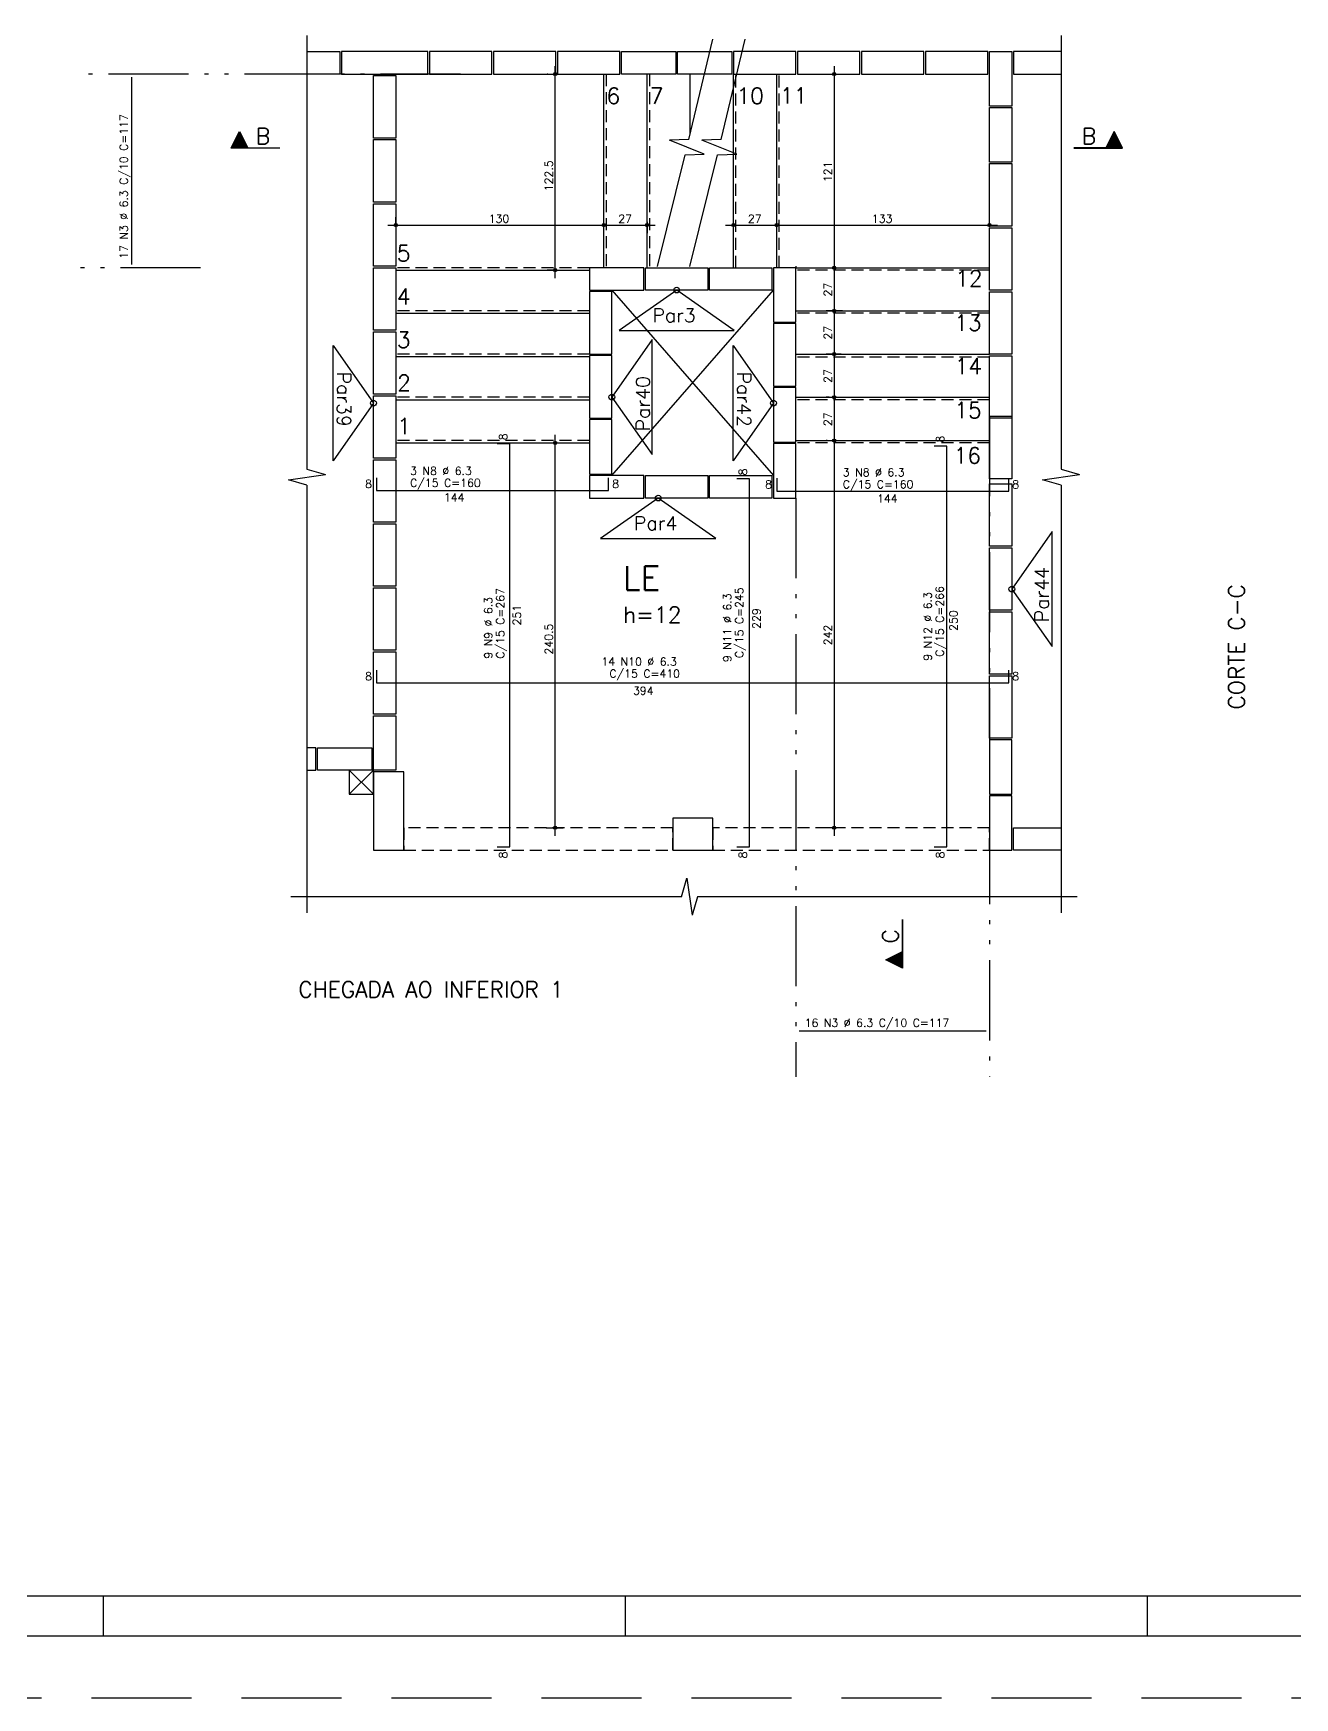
# Model space of a CAD drawing. Extents: x -28 to 86, y -2 to 61.
# Drawn here: x 19.24 to 50.78, y -1.55 to 40.06 of the extents above; entities that cross this region are included whole.
import ezdxf

# ---------------------------------------------------------------- set-up
doc = ezdxf.new("R2010")
doc.units = 0
doc.header["$MEASUREMENT"] = 0
for name, pattern in [('ESTILO_TQS_0001', [0.45, 0.3, -0.15]), ('ESTILO_TQS_0004', [3.3, 2, -0.4, 0.05, -0.4, 0.05, -0.4]), ('HIDDEN', [0.375, 0.25, -0.125])]:
    doc.linetypes.add(name, pattern=pattern)
doc.layers.get('0').update_dxf_attribs({"linetype": 'CONTINUOUS'})
doc.layers.get('Defpoints').update_dxf_attribs({"linetype": 'CONTINUOUS'})
for name, color, linetype in [('ARQ_FOLHA', 7, 'CONTINUOUS'), ('PENA_01', 1, 'CONTINUOUS'), ('PENA_02', 2, 'CONTINUOUS'), ('PENA_03', 3, 'CONTINUOUS'), ('PENA_04', 4, 'CONTINUOUS'), ('PENA_05', 5, 'CONTINUOUS'), ('PENA_06', 6, 'CONTINUOUS')]:
    doc.layers.add(name, color=color, linetype=linetype)
doc.styles.get("Standard").update_dxf_attribs({"font": 'ROMANS.SHX'})

# ---------------------------------------------------------------- blocks, each defined once
blk = doc.blocks.new('FOLHA A1+1 - 1102 X 594')
at = {"layer": 'ARQ_FOLHA', "color": 1}
for p, q in [((-631, 0), (-631, 10)), ((-500.5, 0), (-500.5, 10)), ((-370, 0), (-370, 10))]:
    blk.add_line(p, q, dxfattribs=at)
for points in [[(-1102, 0), (0, 0), (0, 594), (-1102, 594)], [(-1077, 10), (-10, 10), (-10, 584), (-1077, 584)]]:
    blk.add_lwpolyline(points, close=True, dxfattribs=at)
at = {"layer": 'Defpoints', "color": 8, "linetype": 'HIDDEN', "ltscale": 100}
blk.add_lwpolyline([(-1121.5, 609.5), (-1121.5, -15.5), (19.5, -15.5), (19.5, 609.5)], close=True, dxfattribs=at)
blk = doc.blocks.new('*U24')
blk.add_blockref('FOLHA A1+1 - 1102 X 594', (0, 0))

msp = doc.modelspace()

# ---------------------------------------------------------------- linework, layer by layer
at = {"layer": 'PENA_01', "linetype": 'Continuous'}
for p, q in [((32.291, 33.938), (32.291, 39.238)), ((39.267, 39.238), (39.267, 33.998)), ((32.109, 39.038), (32.091, 39.038)), ((39.329, 39.038), (39.467, 39.038)), ((28.309, 35.218), (28.309, 35.463)), ((33.509, 35.42), (33.509, 35.463)), ((33.509, 35.42), (33.509, 35.463)), ((36.749, 35.42), (36.749, 35.463)), ((37.829, 35.259), (37.829, 35.463)), ((37.829, 35.259), (37.829, 35.463)), ((43.149, 35.398), (43.149, 35.463)), ((28.109, 35.263), (33.709, 35.263)), ((33.309, 35.263), (34.789, 35.263)), ((34.589, 35.344), (34.589, 35.063)), ((36.549, 35.263), (38.029, 35.263)), ((37.629, 35.263), (43.349, 35.263)), ((32.331, 34.138), (32.091, 34.138)), ((38.309, 34.238), (38.309, 34.198)), ((39.267, 34.398), (39.267, 32.918)), ((39.281, 34.198), (39.467, 34.198)), ((39.281, 34.198), (39.467, 34.198)), ((39.267, 33.318), (39.267, 31.838)), ((39.477, 33.118), (39.067, 33.118)), ((39.477, 33.118), (39.067, 33.118)), ((39.445, 32.038), (39.067, 32.038)), ((39.445, 32.038), (39.067, 32.038)), ((39.267, 32.238), (39.267, 30.758)), ((39.143, 30.958), (39.067, 30.958)), ((39.143, 30.958), (39.067, 30.958)), ((39.267, 31.158), (39.267, 29.678)), ((32.291, 19.998), (32.291, 30.018)), ((39.267, 30.078), (39.267, 19.998)), ((31.942, 29.818), (32.491, 29.818)), ((39.089, 29.878), (39.067, 29.878)), ((39.089, 29.878), (39.067, 29.878)), ((32.069, 20.198), (32.491, 20.198)), ((39.489, 20.198), (39.067, 20.198))]:
    msp.add_line(p, q, dxfattribs=at)
at = {"layer": 'PENA_01', "linetype": 'ESTILO_TQS_0004'}
for p, q in [((29.929, 39.038), (20.386, 39.038)), ((23.426, 34.198), (20.386, 34.198)), ((43.149, 30.483), (43.149, 13.968)), ((38.309, 28.439), (38.309, 13.968))]:
    msp.add_line(p, q, dxfattribs=at)
at = {"layer": 'PENA_01', "linetype": 'ESTILO_TQS_0001'}
for p, q in [((33.569, 39.038), (33.569, 34.198)), ((34.649, 39.038), (34.649, 34.198)), ((36.809, 34.198), (36.809, 39.038)), ((37.889, 34.198), (37.889, 39.038)), ((33.149, 34.198), (28.309, 34.198)), ((43.149, 34.138), (38.309, 34.138)), ((33.149, 33.118), (28.309, 33.118)), ((43.149, 33.058), (38.309, 33.058)), ((33.149, 32.038), (28.309, 32.038)), ((43.149, 31.959), (38.309, 31.959)), ((33.149, 30.958), (28.309, 30.958)), ((43.149, 30.898), (38.309, 30.898)), ((33.149, 29.878), (28.309, 29.878)), ((43.149, 29.818), (38.309, 29.818))]:
    msp.add_line(p, q, dxfattribs=at)
at = {"layer": 'PENA_01', "linetype": 'Continuous'}
for points in [[(26.084, 39.598), (26.909, 39.598), (26.909, 39.038)], [(29.109, 39.598), (26.949, 39.598), (26.949, 39.038), (29.109, 39.038), (29.109, 39.598)], [(29.149, 39.038), (30.709, 39.038), (30.709, 39.598), (29.149, 39.598), (29.149, 39.038)], [(30.749, 39.038), (32.309, 39.038), (32.309, 39.598), (30.749, 39.598), (30.749, 39.038)], [(32.349, 39.038), (33.909, 39.038), (33.909, 39.598), (32.349, 39.598), (32.349, 39.038)], [(35.309, 39.038), (33.949, 39.038), (33.949, 39.598), (35.309, 39.598), (35.309, 39.038)], [(36.709, 39.038), (35.349, 39.038), (35.349, 39.598), (36.709, 39.598), (36.709, 39.038)], [(36.749, 39.038), (38.309, 39.038), (38.309, 39.598), (36.749, 39.598), (36.749, 39.038)], [(38.349, 39.038), (39.909, 39.038), (39.909, 39.598), (38.349, 39.598), (38.349, 39.038)], [(39.949, 39.038), (41.509, 39.038), (41.509, 39.598), (39.949, 39.598), (39.949, 39.038)], [(41.549, 39.038), (43.109, 39.038), (43.109, 39.598), (41.549, 39.598), (41.549, 39.038)], [(43.709, 39.598), (43.709, 38.238), (43.149, 38.238), (43.149, 39.598), (43.709, 39.598)], [(44.94, 39.598), (43.749, 39.598), (43.749, 39.038)], [(26.909, 39.038), (26.084, 39.038)], [(27.749, 37.438), (27.749, 38.998), (28.309, 38.998), (28.309, 37.438), (27.749, 37.438)], [(43.749, 39.038), (44.94, 39.038)], [(43.709, 38.198), (43.709, 36.838), (43.149, 36.838), (43.149, 38.198), (43.709, 38.198)], [(27.749, 35.838), (27.749, 37.398), (28.309, 37.398), (28.309, 35.838), (27.749, 35.838)], [(43.149, 35.238), (43.149, 36.798), (43.709, 36.798), (43.709, 35.238), (43.149, 35.238)], [(27.749, 34.238), (27.749, 35.798), (28.309, 35.798), (28.309, 34.238), (27.749, 34.238)], [(43.149, 33.638), (43.149, 35.198), (43.709, 35.198), (43.709, 33.638), (43.149, 33.638)], [(27.749, 32.638), (27.749, 34.198), (28.309, 34.198), (28.309, 32.638), (27.749, 32.638)], [(33.149, 33.638), (34.509, 33.638), (34.509, 34.198), (33.149, 34.198), (33.149, 33.638)], [(34.549, 34.198), (36.109, 34.198), (36.109, 33.638), (34.549, 33.638), (34.549, 34.198)], [(36.149, 34.198), (37.709, 34.198), (37.709, 33.638), (36.149, 33.638), (36.149, 34.198)], [(37.749, 34.198), (37.749, 32.838), (38.309, 32.838), (38.309, 34.198), (37.749, 34.198)], [(33.709, 32.039), (33.709, 33.599), (33.149, 33.599), (33.149, 32.039), (33.709, 32.039)], [(33.709, 33.638), (37.749, 28.999)], [(33.709, 28.999), (37.749, 33.638)], [(43.149, 32.038), (43.149, 33.598), (43.709, 33.598), (43.709, 32.038), (43.149, 32.038)], [(27.749, 31.038), (27.749, 32.598), (28.309, 32.598), (28.309, 31.038), (27.749, 31.038)], [(38.309, 31.239), (38.309, 32.799), (37.749, 32.799), (37.749, 31.239), (38.309, 31.239)], [(33.709, 30.439), (33.709, 31.999), (33.149, 31.999), (33.149, 30.439), (33.709, 30.439)], [(43.149, 30.438), (43.149, 31.998), (43.709, 31.998), (43.709, 30.438), (43.149, 30.438)], [(27.749, 29.438), (27.749, 30.998), (28.309, 30.998), (28.309, 29.438), (27.749, 29.438)], [(38.309, 29.839), (38.309, 31.199), (37.749, 31.199), (37.749, 29.839), (38.309, 29.839)], [(33.149, 30.399), (33.149, 29.039), (33.709, 29.039), (33.709, 30.399), (33.149, 30.399)], [(43.149, 28.923), (43.149, 30.483), (43.709, 30.483), (43.709, 28.923), (43.149, 28.923)], [(38.309, 28.439), (38.309, 29.799), (37.749, 29.799), (37.749, 28.439), (38.309, 28.439)], [(27.749, 27.838), (27.749, 29.398), (28.309, 29.398), (28.309, 27.838), (27.749, 27.838)], [(33.149, 28.439), (34.509, 28.439), (34.509, 28.999), (33.149, 28.999), (33.149, 28.439)], [(34.549, 28.999), (36.109, 28.999), (36.109, 28.439), (34.549, 28.439), (34.549, 28.999)], [(36.149, 28.999), (37.709, 28.999), (37.709, 28.439), (36.149, 28.439), (36.149, 28.999)], [(43.149, 27.238), (43.149, 28.798), (43.709, 28.798), (43.709, 27.238), (43.149, 27.238)], [(27.749, 26.238), (27.749, 27.798), (28.309, 27.798), (28.309, 26.238), (27.749, 26.238)], [(43.149, 25.638), (43.149, 27.198), (43.709, 27.198), (43.709, 25.638), (43.149, 25.638)], [(27.749, 24.638), (27.749, 26.198), (28.309, 26.198), (28.309, 24.638), (27.749, 24.638)], [(43.149, 24.038), (43.149, 25.598), (43.709, 25.598), (43.709, 24.038), (43.149, 24.038)], [(27.749, 23.038), (27.749, 24.598), (28.309, 24.598), (28.309, 23.038), (27.749, 23.038)], [(43.149, 22.438), (43.149, 23.998), (43.709, 23.998), (43.709, 22.438), (43.149, 22.438)], [(27.749, 21.638), (27.749, 22.998), (28.309, 22.998), (28.309, 21.638), (27.749, 21.638)], [(26.084, 21.638), (26.309, 21.638), (26.309, 22.198)], [(26.309, 22.198), (26.084, 22.198)], [(26.349, 22.198), (27.709, 22.198), (27.709, 21.638), (26.349, 21.638), (26.349, 22.198)], [(43.709, 21.038), (43.709, 22.398), (43.149, 22.398), (43.149, 21.038), (43.709, 21.038)], [(44.94, 19.638), (43.749, 19.638), (43.749, 20.198)], [(43.749, 20.198), (44.94, 20.198)]]:
    msp.add_lwpolyline(points, dxfattribs=at)
at = {"layer": 'PENA_01', "linetype": 'ESTILO_TQS_0001'}
for points in [[(28.509, 19.638), (35.229, 19.638), (35.229, 20.198), (28.509, 20.198), (28.509, 19.638)], [(36.229, 19.638), (43.149, 19.638), (43.149, 20.198), (36.229, 20.198), (36.229, 19.638)]]:
    msp.add_lwpolyline(points, dxfattribs=at)
at = {"layer": 'PENA_02', "linetype": 'Continuous'}
for p, q in [((35.633, 37.405), (36.233, 39.907)), ((36.442, 37.405), (37.042, 39.907)), ((35.669, 37.555), (35.669, 39.038)), ((34.851, 34.225), (35.54, 37.016)), ((35.659, 34.225), (36.348, 37.016))]:
    msp.add_line(p, q, dxfattribs=at)
for points in [[(33.509, 34.198), (33.509, 39.038)], [(34.589, 34.198), (34.589, 39.038)], [(36.749, 34.198), (36.749, 39.038)], [(37.829, 34.198), (37.829, 39.038)], [(28.309, 34.138), (33.149, 34.138)], [(38.309, 34.198), (43.149, 34.198)], [(28.309, 33.058), (33.149, 33.058)], [(38.309, 33.118), (43.149, 33.118)], [(38.309, 32.038), (43.149, 32.038)], [(28.309, 31.978), (33.149, 31.978)], [(28.309, 30.898), (33.149, 30.898)], [(38.309, 30.958), (43.149, 30.958)], [(28.309, 29.818), (33.149, 29.818)], [(38.309, 29.878), (43.149, 29.878)], [(27.749, 19.638), (28.509, 19.638), (28.509, 21.598), (27.749, 21.598), (27.749, 19.638)], [(43.149, 19.638), (43.709, 19.638), (43.709, 20.998), (43.149, 20.998), (43.149, 19.638)], [(35.229, 19.638), (36.229, 19.638), (36.229, 20.438), (35.229, 20.438), (35.229, 19.638)]]:
    msp.add_lwpolyline(points, dxfattribs=at)
for centre, radius in [((32.291, 39.038), 0.04), ((32.291, 39.038), 0.02), ((39.267, 39.038), 0.04), ((39.267, 39.038), 0.02), ((28.309, 35.263), 0.04), ((28.309, 35.263), 0.02), ((33.509, 35.263), 0.04), ((33.509, 35.263), 0.04), ((33.509, 35.263), 0.02), ((33.509, 35.263), 0.02), ((34.589, 35.263), 0.04), ((34.589, 35.263), 0.02), ((36.749, 35.263), 0.04), ((36.749, 35.263), 0.02), ((37.829, 35.263), 0.04), ((37.829, 35.263), 0.04), ((37.829, 35.263), 0.02), ((37.829, 35.263), 0.02), ((43.149, 35.263), 0.04), ((43.149, 35.263), 0.02), ((32.291, 34.138), 0.04), ((32.291, 34.138), 0.02), ((39.267, 34.198), 0.04), ((39.267, 34.198), 0.04), ((39.267, 34.198), 0.02), ((39.267, 34.198), 0.02), ((39.267, 33.118), 0.04), ((39.267, 33.118), 0.04), ((39.267, 33.118), 0.02), ((39.267, 33.118), 0.02), ((39.267, 32.038), 0.04), ((39.267, 32.038), 0.04), ((39.267, 32.038), 0.02), ((39.267, 32.038), 0.02), ((39.267, 30.958), 0.04), ((39.267, 30.958), 0.04), ((39.267, 30.958), 0.02), ((39.267, 30.958), 0.02), ((32.291, 29.818), 0.04), ((32.291, 29.818), 0.02), ((39.267, 29.878), 0.04), ((39.267, 29.878), 0.04), ((39.267, 29.878), 0.02), ((39.267, 29.878), 0.02), ((32.291, 20.198), 0.04), ((32.291, 20.198), 0.02), ((39.267, 20.198), 0.04), ((39.267, 20.198), 0.02)]:
    msp.add_circle(centre, radius, dxfattribs=at)
at = {"layer": 'PENA_03', "linetype": 'Continuous'}
for p, q in [((26.084, 39.998), (26.084, 29.165)), ((44.94, 39.998), (44.94, 29.165)), ((32.309, 39.038), (32.309, 39.038)), ((39.129, 39.038), (39.129, 39.038)), ((35.633, 37.405), (35.153, 37.383)), ((36.02, 37.038), (35.153, 37.383)), ((35.54, 37.016), (36.02, 37.038)), ((36.442, 37.405), (35.961, 37.383)), ((36.829, 37.038), (35.961, 37.383)), ((36.348, 37.016), (36.829, 37.038)), ((34.589, 35.544), (34.589, 35.544)), ((28.309, 35.018), (28.309, 35.018)), ((33.509, 35.22), (33.509, 35.22)), ((33.509, 35.22), (33.509, 35.22)), ((36.749, 35.22), (36.749, 35.22)), ((37.829, 35.059), (37.829, 35.059)), ((37.829, 35.059), (37.829, 35.059)), ((43.149, 35.198), (43.149, 35.198)), ((32.531, 34.138), (32.531, 34.138)), ((39.081, 34.198), (39.081, 34.198)), ((39.081, 34.198), (39.081, 34.198)), ((39.677, 33.118), (39.677, 33.118)), ((39.677, 33.118), (39.677, 33.118)), ((39.645, 32.038), (39.645, 32.038)), ((39.645, 32.038), (39.645, 32.038)), ((39.343, 30.958), (39.343, 30.958)), ((39.343, 30.958), (39.343, 30.958)), ((31.742, 29.818), (31.742, 29.818)), ((39.289, 29.878), (39.289, 29.878)), ((39.289, 29.878), (39.289, 29.878)), ((26.084, 29.165), (26.546, 29.031)), ((44.94, 29.165), (45.402, 29.031)), ((25.623, 28.898), (26.546, 29.031)), ((26.084, 28.765), (25.623, 28.898)), ((26.084, 28.765), (26.084, 18.071)), ((44.478, 28.898), (45.402, 29.031)), ((44.94, 28.765), (44.478, 28.898)), ((44.94, 28.765), (44.94, 18.071)), ((31.869, 20.198), (31.869, 20.198)), ((39.689, 20.198), (39.689, 20.198)), ((35.452, 18.471), (35.585, 18.933)), ((35.585, 18.933), (35.719, 18.009)), ((35.452, 18.471), (25.684, 18.471)), ((35.852, 18.471), (35.719, 18.009)), ((45.34, 18.471), (35.852, 18.471))]:
    msp.add_line(p, q, dxfattribs=at)
for points in [[(24.195, 37.19), (24.4, 37.599), (24.604, 37.19), (24.195, 37.19)], [(46.474, 37.19), (46.269, 37.599), (46.064, 37.19), (46.474, 37.19)], [(36.769, 32.63), (35.329, 33.638), (33.889, 32.63), (36.769, 32.63)], [(26.741, 32.253), (27.749, 30.813), (26.741, 29.373), (26.741, 32.253)], [(34.717, 32.404), (33.709, 30.964), (34.717, 29.524), (34.717, 32.404)], [(36.741, 32.253), (37.749, 30.813), (36.741, 29.373), (36.741, 32.253)], [(36.309, 27.431), (34.869, 28.439), (33.429, 27.431), (36.309, 27.431)], [(44.717, 27.604), (43.709, 26.164), (44.717, 24.724), (44.717, 27.604)], [(27.749, 21.637), (27.138, 21.037)], [(27.138, 21.637), (27.749, 21.037)], [(27.138, 21.637), (27.138, 21.037), (27.749, 21.037), (27.749, 21.637), (27.138, 21.637)], [(40.971, 16.692), (40.561, 16.897), (40.971, 17.102), (40.971, 16.692)]]:
    msp.add_lwpolyline(points, dxfattribs=at)
for centre in [(35.329, 33.638), (27.749, 30.813), (33.709, 30.964), (37.749, 30.813), (34.869, 28.439), (43.709, 26.164)]:
    msp.add_circle(centre, 0.072, dxfattribs=at)
at = {"layer": 'PENA_04', "linetype": 'Continuous'}
for p, q in [((24.192, 37.188), (24.4, 37.603)), ((24.195, 37.19), (24.4, 37.599)), ((24.338, 37.475), (24.462, 37.475)), ((24.354, 37.507), (24.446, 37.507)), ((24.37, 37.539), (24.43, 37.539)), ((24.386, 37.571), (24.414, 37.571)), ((24.4, 37.603), (24.606, 37.19)), ((24.4, 37.599), (24.604, 37.19)), ((46.269, 37.603), (46.062, 37.19)), ((46.269, 37.599), (46.064, 37.19)), ((46.331, 37.475), (46.207, 37.475)), ((46.315, 37.507), (46.223, 37.507)), ((46.299, 37.539), (46.239, 37.539)), ((46.283, 37.571), (46.255, 37.571)), ((46.476, 37.188), (46.269, 37.603)), ((46.474, 37.19), (46.269, 37.599)), ((25.408, 37.188), (24.192, 37.188)), ((24.195, 37.19), (25.408, 37.19)), ((24.21, 37.22), (24.589, 37.22)), ((24.226, 37.252), (24.573, 37.252)), ((24.242, 37.284), (24.557, 37.284)), ((24.258, 37.316), (24.541, 37.316)), ((24.274, 37.348), (24.525, 37.348)), ((24.29, 37.38), (24.51, 37.38)), ((24.306, 37.411), (24.494, 37.412)), ((24.322, 37.444), (24.478, 37.444)), ((46.474, 37.19), (45.26, 37.19)), ((45.26, 37.188), (46.476, 37.188)), ((46.459, 37.22), (46.08, 37.22)), ((46.443, 37.252), (46.095, 37.252)), ((46.427, 37.284), (46.111, 37.284)), ((46.411, 37.316), (46.127, 37.316)), ((46.395, 37.348), (46.143, 37.348)), ((46.379, 37.38), (46.159, 37.38)), ((46.363, 37.411), (46.175, 37.412)), ((46.347, 37.444), (46.191, 37.444)), ((40.971, 16.692), (40.971, 17.905)), ((40.972, 17.905), (40.972, 16.689)), ((40.557, 16.897), (40.971, 17.103)), ((40.561, 16.897), (40.971, 17.102)), ((40.908, 16.723), (40.908, 17.07)), ((40.94, 16.707), (40.94, 17.086)), ((40.972, 16.689), (40.557, 16.897)), ((40.971, 16.692), (40.561, 16.897)), ((40.589, 16.883), (40.589, 16.911)), ((40.621, 16.867), (40.621, 16.927)), ((40.653, 16.851), (40.653, 16.943)), ((40.685, 16.835), (40.685, 16.959)), ((40.717, 16.819), (40.717, 16.975)), ((40.749, 16.803), (40.749, 16.991)), ((40.781, 16.787), (40.781, 17.007)), ((40.813, 16.771), (40.813, 17.023)), ((40.845, 16.755), (40.845, 17.039)), ((40.877, 16.739), (40.877, 17.055))]:
    msp.add_line(p, q, dxfattribs=at)
at = {"layer": 'PENA_05', "linetype": 'Continuous'}
for p, q in [((21.706, 34.278), (21.706, 38.958)), ((31.158, 29.798), (30.838, 29.798)), ((31.158, 19.718), (31.158, 29.798)), ((42.085, 29.738), (41.765, 29.738)), ((42.085, 19.718), (42.085, 29.738)), ((27.829, 28.948), (27.829, 28.628)), ((33.629, 28.628), (33.629, 28.948)), ((37.151, 28.919), (36.831, 28.919)), ((37.151, 19.718), (37.151, 28.919)), ((37.829, 28.934), (37.829, 28.614)), ((43.629, 28.614), (43.629, 28.934)), ((27.829, 28.628), (33.629, 28.628)), ((37.829, 28.614), (43.629, 28.614)), ((27.829, 24.138), (27.829, 23.818)), ((43.629, 23.818), (43.629, 24.138)), ((27.829, 23.818), (43.629, 23.818)), ((30.838, 19.718), (31.158, 19.718)), ((36.831, 19.718), (37.151, 19.718)), ((41.765, 19.718), (42.085, 19.718)), ((38.389, 15.121), (43.069, 15.121))]:
    msp.add_line(p, q, dxfattribs=at)

# ---------------------------------------------------------------- block references
at = {"xscale": 0.09999999999999938, "yscale": 0.09999999999999938, "zscale": 0.09999999999999938}
msp.add_blockref('*U24', (84.1, 0), dxfattribs=at)

# ---------------------------------------------------------------- texts
at = {"layer": 'PENA_03', "linetype": 'Continuous'}
for s, height, p in [('11', 0.4, (37.912, 38.299)), ('6', 0.4, (33.576, 38.294)), ('7', 0.4, (34.656, 38.294)), ('10', 0.4, (36.825, 38.294)), ('130', 0.2, (30.629, 35.323)), ('27', 0.2, (33.869, 35.323)), ('27', 0.2, (37.109, 35.323)), ('133', 0.2, (40.209, 35.323)), ('5', 0.4, (28.333, 34.357)), ('12', 0.4, (42.291, 33.729)), ('4', 0.4, (28.333, 33.277)), ('Par3', 0.3456, (34.721, 32.834)), ('13', 0.4, (42.269, 32.622)), ('3', 0.4, (28.333, 32.197)), ('14', 0.4, (42.278, 31.534)), ('2', 0.4, (28.342, 31.117)), ('15', 0.4, (42.269, 30.436)), ('1', 0.4, (28.342, 30.037)), ('16', 0.4, (42.251, 29.303)), ('3 N8 %%c 6.3', 0.2, (28.665, 29.018)), ('3 N8 %%c 6.3', 0.2, (39.483, 28.981)), ('8', 0.2, (27.542, 28.694)), ('C/15 C=160', 0.2, (28.665, 28.718)), ('8', 0.2, (33.717, 28.694)), ('8', 0.2, (37.542, 28.68)), ('C/15 C=160', 0.2, (39.483, 28.681)), ('8', 0.2, (43.717, 28.68)), ('144', 0.2, (29.51, 28.356)), ('144', 0.2, (40.34, 28.326)), ('Par4', 0.346, (34.26, 27.635)), ('LE', 0.6, (33.992, 26.139)), ('h=12', 0.4, (33.992, 25.323)), ('14 N10 %%c 6.3', 0.2, (33.447, 24.25)), ('C/15 C=410', 0.2, (33.647, 23.95)), ('8', 0.2, (27.542, 23.884)), ('394', 0.2, (34.237, 23.523)), ('8', 0.2, (43.717, 23.884)), ('16 N3 %%c 6.3 C/10 C=117', 0.2, (38.529, 15.221))]:
    msp.add_text(s, height=height, dxfattribs=at).set_placement(p)
for s, height, rotation, p in [('17 N3 %%c 6.3 C/10 C=117', 0.2, 90, (21.606, 34.418)), ('122.5', 0.2, 90, (32.231, 36.108)), ('121', 0.2, 90, (39.207, 36.338)), ('27', 0.2, 90, (39.207, 33.478)), ('27', 0.2, 90, (39.207, 32.398)), ('27', 0.2, 90, (39.207, 31.318)), ('Par39', 0.346, 270, (26.839, 31.597)), ('Par40', 0.346, 90, (34.659, 30.109)), ('Par42', 0.346, 270, (36.839, 31.597)), ('27', 0.2, 90, (39.207, 30.238)), ('8', 0.2, 90, (31.092, 29.885)), ('8', 0.2, 90, (42.018, 29.825)), ('8', 0.2, 90, (37.084, 29.006)), ('Par44', 0.346, 90, (44.63, 25.338)), ('9 N9 %%c 6.3', 0.2, 90, (30.72, 24.423)), ('C/15 C=267', 0.2, 90, (31.02, 24.423)), ('9 N11 %%c 6.3', 0.2, 90, (36.695, 24.339)), ('C/15 C=245', 0.2, 90, (36.995, 24.439)), ('9 N12 %%c 6.3', 0.2, 90, (41.704, 24.372)), ('C/15 C=266', 0.2, 90, (42.004, 24.472)), ('251', 0.2, 90, (31.433, 25.255)), ('229', 0.2, 90, (37.425, 25.17)), ('250', 0.2, 90, (42.349, 25.119)), ('240.5', 0.2, 90, (32.231, 24.528)), ('242', 0.2, 90, (39.207, 24.758)), ('8', 0.2, 90, (31.092, 19.43)), ('8', 0.2, 90, (37.084, 19.43)), ('8', 0.2, 90, (42.018, 19.43))]:
    msp.add_text(s, height=height, rotation=rotation, dxfattribs=at).set_placement(p)
at = {"layer": 'PENA_04', "linetype": 'Continuous'}
for p in [(24.808, 37.288), (45.46, 37.288)]:
    msp.add_text('B', height=0.4, dxfattribs=at).set_placement(p)
msp.add_text('C', height=0.4, rotation=90, dxfattribs=at).set_placement((40.872, 17.305))
at = {"layer": 'PENA_05', "linetype": 'Continuous'}
msp.add_text('CORTE C-C', height=0.4, rotation=90, dxfattribs=at).set_placement((49.525, 23.152))
at = {"layer": 'PENA_06', "linetype": 'Continuous'}
msp.add_text('CHEGADA AO INFERIOR 1', height=0.4, dxfattribs=at).set_placement((25.87, 15.955))

doc.saveas('drawing.dxf')
